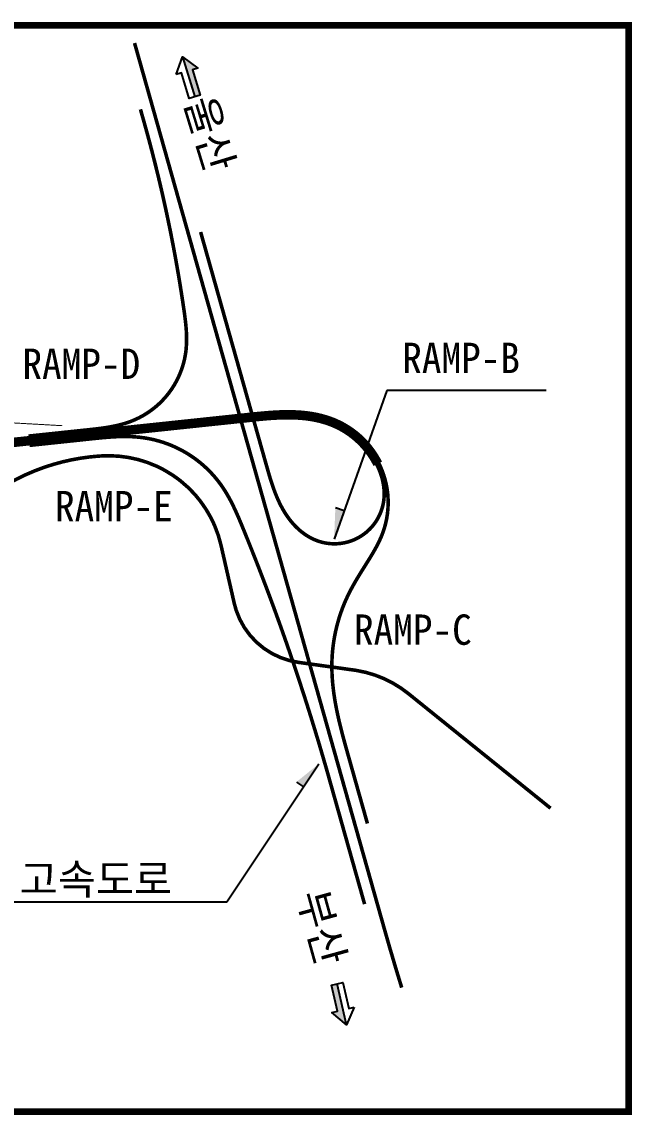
# Model space of a CAD drawing. Header units: metres. Extents: x 219215 to 220758, y 221330 to 222332.
# Drawn here: x 220645.8 to 220757.7, y 222131.5 to 222332.2 of the extents above; entities that cross this region are included whole.
import ezdxf

# ---------------------------------------------------------------- set-up
doc = ezdxf.new("R2010")
doc.units = ezdxf.units.M
doc.linetypes.add('HIDDEN', pattern=[0.375, 0.25, -0.125])
for name, color, linetype in [('CA-ALGN-군도14', 2, 'Continuous'), ('CA-ALGN-두현IC', 2, 'Continuous'), ('CA-ALGN-본선', 2, 'Continuous'), ('CA-ALGN-현IC', 2, 'Continuous'), ('CA-LEAL', 1, 'Continuous'), ('CA-TEXT', 3, 'Continuous'), ('CZ-LIN1', 7, 'Continuous'), ('CZ-SYMB', 2, 'Continuous'), ('CZ-TEXT', 3, 'Continuous')]:
    doc.layers.add(name, color=color, linetype=linetype)
doc.styles.add('돋움체', font='DotumChe.ttf')

# ---------------------------------------------------------------- blocks, each defined once
blk = doc.blocks.new('CZDIRA2')
blk.add_hatch(color=256).paths.add_polyline_path([(0, 0), (0, -1.999999999999991), (9.333333333333256, -1.999999999999992), (9.333333333333256, -3.999999999999991), (14.66666666666663, 0)])
blk.add_line((14.66666666666663, 0), (0, 0))
blk.add_lwpolyline([(9.333333333333256, 4), (14.66666666666663, 0), (9.333333333333256, -3.999999999999991), (9.333333333333256, -1.999999999999992), (0, -1.999999999999992), (0, 2), (9.333333333333256, 2)], close=True)

msp = doc.modelspace()

# ---------------------------------------------------------------- hatches: boundary and pattern name
at = {"layer": 'CA-LEAL'}
for points in [[(220703.2949699589, 222243.0723359458), (220704.9303468167, 222242.4912491688), (220703.0639371961, 222237.2385343919)], [(220696.1557315457, 222192.6631703552), (220697.4568802019, 222191.7961577319), (220700.2416634122, 222195.9753551698)]]:
    msp.add_hatch(color=256, dxfattribs=at).paths.add_polyline_path(points)

# ---------------------------------------------------------------- linework, layer by layer
at = {"layer": 'CA-ALGN-군도14', "linetype": 'HIDDEN', "const_width": 0.6558024146710448, "flags": 128}
msp.add_lwpolyline([(220742.7675133846, 222187.8474169075), (220741.3956484021, 222188.95441277), (220740.0237834196, 222190.0614086326), (220738.6519184371, 222191.1684044952), (220737.2800534547, 222192.2754003578), (220735.9081884723, 222193.3823962201), (220734.5363252525, 222194.4893920826), (220733.1644602701, 222195.5963879453), (220731.7925952876, 222196.7033838078), (220730.4207303053, 222197.8103796703), (220729.0488653229, 222198.9173755329), (220727.6770003404, 222200.0243713954), (220726.3051353579, 222201.131367258), (220725.6192028668, 222201.6848643076), (220725.3448305754, 222201.906264538), (220725.2076444297, 222202.0169646529), (220725.0018643296, 222202.1830130629), (220724.9332703755, 222202.2383631203), (220724.7274902755, 222202.4044115303), (220724.6588980841, 222202.4597615878), (220723.5614053932, 222203.3453589829), (220722.1895404105, 222204.4523548454), (220720.8176771908, 222205.5593507081), (220719.4458122086, 222206.6663465703), (220718.0739472261, 222207.7733424329), (220717.991635186, 222207.8397628547), (220717.7172611319, 222208.0611613221), (220717.7172611319, 222208.0611613221), (220716.7020822435, 222208.8803382955), (220716.6703571871, 222208.9059376311), (220715.2859252283, 222209.9291495199), (220713.7840575061, 222210.8510411283), (220712.2077997591, 222211.639018343), (220710.5690649691, 222212.2871246739), (220708.8802350212, 222212.7904630713), (220707.154072565, 222213.1452311832), (220706.7333775595, 222213.2082670248), (220705.4087379331, 222213.3925585866), (220703.6627581176, 222213.6354684211), (220701.916778302, 222213.8783782555), (220700.1707984867, 222214.1212898527), (220698.4248169082, 222214.3641996873), (220696.678837093, 222214.6071112845), (220696.5563209456, 222214.624155764), (220694.9496214731, 222214.9437543183), (220693.275727702, 222215.492835533), (220691.6833509413, 222216.2463253889), (220690.1973413391, 222217.192464269), (220688.8408832013, 222218.3164905128), (220687.635147718, 222219.6008625288), (220686.5989492217, 222221.0255373173), (220685.7484543232, 222222.5682842471), (220685.0969386464, 222224.205030564), (220684.7493520813, 222225.4603005916), (220684.6472385328, 222225.9086468243), (220684.2557777021, 222227.6274284277), (220683.8643151086, 222229.3462100311), (220683.7664499008, 222229.7759058729), (220683.6490105942, 222230.2915398249), (220683.4728525152, 222231.0649916348), (220683.3945596439, 222231.4087476028), (220683.0813899219, 222232.7837732382), (220682.9248059422, 222233.4712869374), (220682.6899273285, 222234.5025548418), (220682.3241257727, 222236.1086725711), (220682.2981580083, 222236.2212659334), (220681.8262924865, 222237.9192059869), (220681.2147323638, 222239.5719761289), (220680.8950526518, 222240.2979170325), (220680.8203294498, 222240.4575753077), (220680.7824716213, 222240.5371691116), (220680.6669079386, 222240.7749968507), (220680.5882166807, 222240.9327389653), (220680.4677242179, 222241.1681058398), (220680.3857664977, 222241.3241732972), (220679.5904506721, 222242.6965194672), (220678.5890021903, 222244.1466067367), (220677.7605739984, 222245.1766953125), (220677.470325955, 222245.5083056038), (220676.4330627395, 222246.5891750634), (220676.2421906124, 222246.7721621891), (220674.91311576, 222247.929408341), (220674.4960732622, 222248.2545703175), (220673.4923278776, 222248.9720092317), (220671.9896880504, 222249.8927303431), (220671.053131676, 222250.3839671621), (220670.8152475207, 222250.4994109606), (220670.4156249857, 222250.6851815364), (220668.7810627354, 222251.3438628858), (220667.0973466607, 222251.8642016969), (220665.3761605794, 222252.2425877615), (220663.629452729, 222252.4763962754), (220661.8693441012, 222252.5640001778), (220660.5359521944, 222252.5327052053), (220660.5157822723, 222252.5315946426), (220660.1079098544, 222252.5069948), (220659.053566934, 222252.4234628754), (220658.352100695, 222252.3518880126), (220658.2645108432, 222252.3420498408), (220658.1769456711, 222252.3320124725), (220656.6051055226, 222252.1175205888), (220654.8704975264, 222251.8043684841), (220653.1518322673, 222251.4130751192), (220651.4526247629, 222250.9444425669), (220649.7763547738, 222250.399428026), (220648.1264527025, 222249.7791473471), (220646.5062978311, 222249.0848697439), (220644.9192059805, 222248.3180195564), (220643.9841744544, 222247.823720704), (220643.521778735, 222247.5670980075), (220643.4450530017, 222247.5237173363), (220643.3684242222, 222247.4801639114), (220643.062906847, 222247.3042209075), (220642.0063939401, 222246.666800572), (220641.8571308792, 222246.573019773), (220641.4858417909, 222246.3356203791), (220641.2809906938, 222246.2020902714), (220640.9696173083, 222245.9977256931), (220640.8222439654, 222245.9009992606), (220640.5274972798, 222245.7075499211), (220640.3801257, 222245.6108252514), (220638.9063957975, 222244.6435715027), (220637.4326676579, 222243.6763195171), (220635.9589395182, 222242.7090675313), (220635.5598617008, 222242.4471423435), (220634.4712200592, 222241.7637729432), (220632.9351223995, 222240.8994489032), (220631.3534000286, 222240.1217522268), (220629.7309358932, 222239.4330838434), (220628.0727363365, 222238.8355679231), (220626.3839152322, 222238.3310501148), (220624.6696869336, 222237.9210834426), (220622.9353380685, 222237.6069371202), (220621.1862204881, 222237.3895789238), (220620.4836472124, 222237.3298958887), (220619.6038493881, 222237.2772693244), (220619.4277336394, 222237.2696787157), (220617.9297035541, 222237.2446733977), (220617.6653016483, 222237.2476066838), (220616.78430512, 222237.2732888459), (220616.2561711707, 222237.3004411907), (220615.9043627435, 222237.3234298146), (220615.6406871096, 222237.3432365927), (220614.1503516275, 222237.4969171816), (220612.417400643, 222237.7659287502), (220612.4086800867, 222237.7675311322), (220610.6748829583, 222238.0859715253), (220608.9410875929, 222238.4044119185), (220607.2072904645, 222238.7228505488), (220605.4734950988, 222239.0412909421), (220604.606597416, 222239.2005120201), (220603.7397043338, 222239.3597304902), (220601.0834944573, 222239.8475827389), (220600.7365505071, 222239.9102537376), (220600.3892449543, 222239.9708888081), (220600.041589746, 222240.0294858648), (220599.6935968416, 222240.0860428918), (220599.3452782118, 222240.1405579436), (220598.9966458384, 222240.193029145), (220598.6477117141, 222240.243454691), (220598.2984878421, 222240.2918328469), (220597.9489862353, 222240.3381619487), (220597.5992189166, 222240.3824404024), (220597.2491979173, 222240.4246666853), (220596.8989352784, 222240.4648393445), (220596.5484430485, 222240.5029569982), (220596.1977332842, 222240.5390183353), (220595.8468180498, 222240.5730221151), (220595.4957094163, 222240.6049671677), (220595.144419462, 222240.6348523948), (220594.792960271, 222240.6626767681), (220594.4413439328, 222240.6884393302), (220594.0895825433, 222240.7121391954), (220593.7376882026, 222240.7337755478), (220593.3856730156, 222240.7533476438), (220593.0335490915, 222240.7708548095), (220592.681328543, 222240.7862964432), (220592.3290234865, 222240.7996720132), (220591.9766460408, 222240.8109810599), (220591.6242083276, 222240.8202231941), (220591.2717224703, 222240.8273980978), (220590.9192005944, 222240.8325055241), (220590.5666548263, 222240.8355452975), (220590.2140972934, 222240.8365173133), (220589.8615401236, 222240.8354215381), (220589.5089954443, 222240.8322580097), (220589.1564753829, 222240.8270268369), (220588.803992066, 222240.8197281994), (220588.4515576187, 222240.8103623485), (220588.0991841647, 222240.7989296065), (220587.7468838249, 222240.7854303663), (220587.3946687188, 222240.7698650926), (220587.042550962, 222240.7522343209), (220586.6905426672, 222240.7325386571), (220586.3386559432, 222240.7107787792), (220586.2598217535, 222240.7054395392)], dxfattribs=at)
at = {"layer": 'CA-ALGN-두현IC', "linetype": 'HIDDEN', "flags": 128}
for points, const_width in [([(220667.5455288224, 222316.1631807832), (220667.784535901, 222315.3148065817), (220668.0235412168, 222314.4664323804), (220668.1943932722, 222313.859979134), (220668.2624354765, 222313.6180264489), (220668.4992637382, 222312.7690423196), (220668.7333173576, 222311.9192878483), (220668.9645928092, 222311.0687736112), (220669.1930865673, 222310.2175084228), (220669.4187986318, 222309.3655010967), (220669.6417237146, 222308.5127586841), (220669.8618618152, 222307.6592952877), (220670.079207646, 222306.8051144328), (220670.2937629693, 222305.9502302219), (220670.5055224965, 222305.0946479432), (220670.7144862281, 222304.2383781736), (220670.9206488752, 222303.3814314902), (220671.1240104382, 222302.5238149436), (220671.324569154, 222301.6655373482), (220671.5223214976, 222300.8066110435), (220671.7172657055, 222299.947041318), (220671.9094000152, 222299.0868387481), (220672.0987209009, 222298.2260139108), (220672.285228363, 222297.3645756202), (220672.4689206383, 222296.5025309272), (220672.6497942015, 222295.6398904091), (220672.8278472898, 222294.7766646422), (220673.0030799031, 222293.9128624405), (220673.1754867526, 222293.0484908555), (220673.3450696019, 222292.1835604637), (220673.5118231622, 222291.3180800792), (220673.6757491961, 222290.4520602788), (220673.8368424155, 222289.5855081138), (220673.995104583, 222288.7184359234), (220674.1505321734, 222287.8508489963), (220674.3031234235, 222286.982759672), (220674.4528765705, 222286.1141767646), (220674.5997898518, 222285.2451090876), (220674.7438632673, 222284.3755672185), (220674.8850950543, 222283.5055564452), (220675.023481687, 222282.6350908703), (220675.1590231655, 222281.764177545), (220675.2917177273, 222280.8928252831), (220675.3958761279, 222280.1950714953), (220675.3960506448, 222280.1938868958), (220675.4216129675, 222280.0210517125), (220675.549153111, 222279.1489291081), (220675.6706010287, 222278.2759427334), (220675.7808551859, 222277.4014756085), (220675.8747946581, 222276.5251152396), (220675.9472667898, 222275.6467276535), (220675.9931012976, 222274.7665631674), (220676.007124373, 222273.8853321882), (220675.9841815973, 222273.0043056924), (220675.9191943532, 222272.1254016027), (220675.8870867792, 222271.831300094), (220675.8074647865, 222271.2512270956), (220675.6474010915, 222270.3845991209), (220675.4394615955, 222269.5281971292), (220675.1842897192, 222268.6846635537), (220674.8826716702, 222267.8565985193), (220674.5355399674, 222267.0465598448), (220674.1439646291, 222266.2570454129), (220673.7091549336, 222265.4904931722), (220673.232450606, 222264.7492652705), (220672.7153253453, 222264.0356533436), (220672.1593709567, 222263.3518555992), (220671.5663061667, 222262.6999838685), (220670.9379589961, 222262.0820477394), (220670.276270284, 222261.4999563215), (220669.5832813492, 222260.9555041418), (220668.8611287014, 222260.4503711459), (220668.1120405161, 222259.9861174089), (220667.3383313453, 222259.5641725596), (220666.5423862532, 222259.1858428304), (220665.8743214958, 222258.9087769721), (220665.7266625786, 222258.8522881413), (220664.8941182949, 222258.5632193944), (220664.0484729033, 222258.315001702), (220663.19295056, 222258.1032386491), (220662.3301619666, 222257.9232887914), (220661.4621643078, 222257.7703396936), (220660.5905564404, 222257.6394625756), (220659.7165476428, 222257.5256440429), (220658.8410545701, 222257.4238283944), (220657.9647805782, 222257.3289246722), (220657.6540506086, 222257.2959779893), (220657.0882879992, 222257.2360605063), (220656.2117918948, 222257.1432333589), (220655.3352957904, 222257.0504079745), (220654.4587979233, 222256.9575808271), (220653.5823018189, 222256.8647554427), (220652.7058057145, 222256.7719282952), (220651.8293078473, 222256.6791029107), (220650.9528117427, 222256.5862757635), (220650.0763156384, 222256.4934503789), (220649.1998177712, 222256.4006232315), (220648.3233216667, 222256.3077960843), (220647.4468237994, 222256.2149706997), (220647.019717505, 222256.1697373188)], 0.6558024146710448), ([(220710.8647130707, 222250.9962828875), (220710.942896643, 222250.8382904557), (220711.0192645344, 222250.6794130996), (220711.0937709126, 222250.5196543454), (220711.16637347, 222250.3590212436), (220711.2370316627, 222250.1975226085), (220711.3056978947, 222250.035169017), (220711.3723316221, 222249.8719692828), (220711.4368887746, 222249.7079357457), (220711.4993235197, 222249.5430860334), (220711.5595935502, 222249.3774307231), (220711.6176530336, 222249.2109874422), (220711.6734578996, 222249.0437755822), (220711.7269640786, 222248.8758145331), (220711.7781275005, 222248.7071236862), (220711.8269023328, 222248.5377277205), (220711.8732462681, 222248.3676513151), (220711.9171134737, 222248.1969173862), (220711.9584598798, 222248.0255576646), (220711.9972396537, 222247.8535985918), (220712.033412251, 222247.6810718984), (220712.0669336017, 222247.5080093146), (220712.0977578733, 222247.3344478593), (220712.1258427585, 222247.1604210255), (220712.1511477131, 222246.9859693576), (220712.1736286669, 222246.811131637), (220712.1932468387, 222246.6359484081), (220712.2099563954, 222246.4604655038), (220712.2237203188, 222246.284725231), (220712.2344980641, 222246.1087769479), (220712.2422508501, 222245.9326700134), (220712.246939895, 222245.7564555478), (220712.2485281803, 222245.5801846728), (220712.2469786871, 222245.4039155607), (220712.2422561593, 222245.227701095), (220712.2343271041, 222245.0516012108), (220712.2231580281, 222244.8756793691), (220712.2087154383, 222244.6999937424), (220712.1909693672, 222244.524613079), (220712.1698898473, 222244.3496008402), (220712.1609207387, 222244.2826268977), (220712.1609207387, 222244.2826268977), (220712.1454521992, 222244.1750257751), (220712.1176493716, 222244.0009548699), (220712.0864901792, 222243.8274533476), (220712.0519887234, 222243.6545864323), (220712.0141573443, 222243.4824175846), (220711.9730083815, 222243.3110102648), (220711.9285577001, 222243.1404296969), (220711.8808229281, 222242.9707393413), (220711.8298216936, 222242.8020008956), (220711.7755733869, 222242.6342795841), (220711.7180956365, 222242.467635341), (220711.6574131212, 222242.3021333904), (220711.5935469948, 222242.1378319043), (220711.5265219361, 222241.9747961063), (220711.4563608618, 222241.8130824056), (220711.3830919767, 222241.6527542637), (220711.3067399597, 222241.493869852), (220711.2273365411, 222241.3364891063), (220711.1449099258, 222241.1806719609), (220711.0594918445, 222241.0264730631), (220710.9711105011, 222240.873952348), (220710.8798029151, 222240.7231662249), (220710.7856025792, 222240.5741711034), (220710.6885412239, 222240.42702163), (220710.5886593936, 222240.2817724516), (220710.485992344, 222240.1384799776), (220710.3805770941, 222239.9971953294), (220710.2724541882, 222239.8579731534), (220710.1616641705, 222239.7208628081), (220710.0482493481, 222239.5859171772), (220709.9322485026, 222239.4531856191), (220709.8137092295, 222239.3227174921), (220709.6926720733, 222239.1945639173), (220709.5691828662, 222239.0687689648), (220709.4432909673, 222238.9453819928), (220709.315038683, 222238.824447071), (220709.184475372, 222238.7060117953), (220709.0516521553, 222238.5901184724), (220708.9166148656, 222238.4768111728), (220708.7794163868, 222238.3661304403), (220708.6401060775, 222238.2581203453), (220708.4987368213, 222238.1528179061), (220708.3553615017, 222238.0502654298), (220708.2100330036, 222237.9504999356), (220708.0628059729, 222237.8535584419), (220707.9137350566, 222237.7594762045), (220707.7628766641, 222237.6682884798), (220707.6102854424, 222237.580032286), (220707.4560178005, 222237.4947358285), (220707.300133674, 222237.4124343626), (220707.142689472, 222237.3331560933), (220706.9837433671, 222237.256934514), (220706.8233570569, 222237.1837925408), (220706.661588714, 222237.1137619038), (220706.4984965104, 222237.0468672826), (220706.3341456697, 222236.9831315934), (220706.1685943643, 222236.9225830409), (220706.001904292, 222236.8652392532), (220705.8341389135, 222236.8111249091), (220705.6653616895, 222236.7602593999), (220705.4956325551, 222236.7126603533), (220705.3250149709, 222236.66834716), (220705.1535759232, 222236.6273356853), (220704.9813753474, 222236.5896417943), (220704.8084802294, 222236.5552795895), (220704.63495403, 222236.5242596475), (220704.4608619727, 222236.4965960708), (220704.2862675183, 222236.4722976732), (220704.1112358899, 222236.4513750318), (220703.9358340742, 222236.4338351975), (220703.7601255318, 222236.419683459), (220703.5841772489, 222236.4089268672), (220703.4080544489, 222236.4015689476), (220703.2318223555, 222236.3976132264), (220703.055546192, 222236.39705794), (220702.8792929448, 222236.3999066145), (220702.7031260747, 222236.4061574872), (220702.5271125675, 222236.4158070323), (220702.3513194102, 222236.4288534867), (220702.1758100628, 222236.4452897999), (220702.0006515119, 222236.4651124457), (220701.8259089811, 222236.4883126104), (220701.6516441682, 222236.5148797172), (220701.4779275849, 222236.5448084777), (220701.3048191664, 222236.5780830266), (220701.1323858991, 222236.6146945503), (220700.9606912436, 222236.6546271832), (220700.7898004233, 222236.6978650603), (220700.6197751362, 222236.7443958419), (220700.4506806057, 222236.7942001374), (220700.3572224021, 222236.8232580786), (220700.3572224021, 222236.8232580786), (220700.2825785301, 222236.8472585563), (220700.1155253181, 222236.9035358419), (220699.9495756171, 222236.9629843994), (220699.7847734967, 222237.025547819), (220699.6211683154, 222237.0911749795), (220699.4588041429, 222237.1598129973), (220699.297719761, 222237.2314072255), (220699.1379574766, 222237.3059030175), (220698.9795543086, 222237.3832474891), (220698.8225455126, 222237.463385994), (220698.666966345, 222237.5462638851), (220698.5128467732, 222237.6318265162), (220698.3602167645, 222237.7200192401), (220698.2091062868, 222237.8107874102), (220698.0595364936, 222237.9040781429), (220697.9115355893, 222237.9998367911), (220697.7651247279, 222238.0980087085), (220697.6203250627, 222238.1985392481), (220697.4771524592, 222238.3013772888), (220697.3356280703, 222238.406469947), (220697.1957624735, 222238.5137625755), (220697.0575732964, 222238.6232040535), (220696.9210693531, 222238.7347432602), (220696.786264746, 222238.848327311), (220696.6531647634, 222238.9639050852), (220696.5217782192, 222239.0814289872), (220696.3921104021, 222239.2008461331), (220696.2641666001, 222239.3221071647), (220696.1379503392, 222239.445166249), (220696.0134633817, 222239.5699722652), (220695.8907039655, 222239.6964811433), (220695.7696720899, 222239.8246435248), (220695.6503677555, 222239.9544135774), (220695.5327856732, 222240.0857472304), (220695.4169205554, 222240.2185986521), (220695.3027688759, 222240.3529237717), (220695.1903218211, 222240.4886820453), (220695.0795723394, 222240.6258258774), (220694.9705133803, 222240.764318249), (220694.8631308407, 222240.9041150904), (220694.7574176697, 222241.0451776201), (220694.6533580024, 222241.1874670565), (220694.5509430244, 222241.3309428552), (220694.4501586334, 222241.4755679974), (220694.3509872017, 222241.6213054647), (220694.2534146268, 222241.7681182382), (220694.1574268061, 222241.9159710618), (220694.063004349, 222242.0648286795), (220693.9701313904, 222242.2146575985), (220693.8787885395, 222242.3654243254), (220693.7889564054, 222242.5170971301), (220693.7006155976, 222242.6696425192), (220693.6137449623, 222242.8230305253), (220693.5283251088, 222242.9772311808), (220693.4443331207, 222243.1322145182), (220693.3617478446, 222243.2879505698), (220693.2805446012, 222243.4444128937), (220693.2007022371, 222243.6015732854), (220693.1221978357, 222243.7594070655), (220693.0450031924, 222243.9178860294), (220692.9690989165, 222244.0769854976), (220692.8944550401, 222244.2366807914), (220692.8210486474, 222244.396948994), (220692.7488532961, 222244.5577671897), (220692.6778443068, 222244.7191106984), (220692.6079917125, 222244.8809601302), (220692.5392708337, 222245.043292568), (220692.4716552286, 222245.2060886217), (220692.4051149294, 222245.3693271375), (220692.3396234946, 222245.5329887245), (220692.2751509563, 222245.6970557547), (220692.2116708726, 222245.8615088376), (220692.1491532759, 222246.0263303451), (220692.0875699617, 222246.1915026491), (220692.0268927251, 222246.3570098846), (220691.9670898356, 222246.5228344234), (220691.9081330888, 222246.6889621637), (220691.8499907542, 222246.8553790023), (220691.7926363896, 222247.0220655489), (220691.7360365021, 222247.1890129894), (220691.6801628868, 222247.3562019334), (220691.6249838136, 222247.5236235665), (220691.5704693148, 222247.6912620237), (220691.5165876602, 222247.8591049651), (220691.4633088819, 222248.0271400517), (220691.4106030127, 222248.1953567062), (220691.3584365595, 222248.3637408265), (220691.3067795544, 222248.5322818355), (220691.2556020301, 222248.7009673942), (220691.2048704933, 222248.8697904508), (220691.1545532138, 222249.0387369034), (220691.1046202242, 222249.2077961749), (220691.0550397939, 222249.3769594513), (220691.0057801925, 222249.5462161561), (220690.9568096899, 222249.7155574754), (220690.908094793, 222249.8849728318), (220690.8596055339, 222250.054451649), (220690.8113101824, 222250.2239868758), (220690.7631752456, 222250.3935679353), (220690.7151707555, 222250.5631842506), (220690.6672632194, 222250.7328305336), (220690.619420907, 222250.9024926817), (220690.5716138501, 222251.0721671695), (220690.5689520265, 222251.0816175236), (220690.5689520265, 222251.0816175236), (220690.5238120819, 222251.2418416572), (220690.4760103137, 222251.411516145), (220690.4282085452, 222251.5811906325), (220690.3804067771, 222251.7508651203), (220690.3326050088, 222251.9205396078), (220690.2848050033, 222252.0902158585), (220690.2370032349, 222252.2598903461), (220690.1892014667, 222252.4295648339), (220690.1413996982, 222252.5992393215), (220690.0935979301, 222252.7689138093), (220690.0457961615, 222252.9385900598), (220689.9979943935, 222253.1082645475), (220689.9501926253, 222253.2779390351), (220689.9023926197, 222253.4476135228), (220689.8545908515, 222253.6172880105), (220689.806789083, 222253.7869624983), (220689.7589873149, 222253.9566387488), (220689.7111855467, 222254.1263132365), (220689.6633837782, 222254.2959877243), (220689.61558201, 222254.465662212), (220689.5677802416, 222254.6353366996), (220689.5199784735, 222254.8050129502), (220689.4721784679, 222254.9746874378), (220689.4243766997, 222255.1443619255), (220689.3765749312, 222255.3140364131), (220689.3287731631, 222255.483710901), (220689.2809713949, 222255.6533853888), (220689.2331696265, 222255.8230616393), (220689.1853678584, 222255.9927361269), (220689.1375660897, 222256.1624106145), (220689.0897643216, 222256.3320851023), (220689.0419643162, 222256.50175959), (220688.9941625478, 222256.6714340776), (220688.9463607795, 222256.8411103283), (220688.8985590113, 222257.0107848159), (220688.8507572429, 222257.1804593036), (220688.8029554746, 222257.3501337914), (220688.7551537064, 222257.519808279), (220688.7073519382, 222257.6894845295), (220688.6595519327, 222257.8591590173), (220688.6117501643, 222258.028833505), (220688.563948396, 222258.1985079926), (220688.5161466277, 222258.3681824803), (220688.4683448593, 222258.5378569681), (220688.4205430912, 222258.7075332185), (220688.372741323, 222258.8772077062), (220688.3249395546, 222259.046882194), (220688.2771377862, 222259.2165566816), (220688.2293377807, 222259.3862311695), (220688.1815360125, 222259.5559074198), (220688.1337342442, 222259.7255819078), (220688.0859324758, 222259.8952563953), (220688.0381307077, 222260.0649308829), (220687.9903289395, 222260.2346053706), (220687.942527171, 222260.4042798583), (220687.8947254028, 222260.5739561088), (220687.8469253973, 222260.7436305968), (220687.799123629, 222260.9133050843), (220687.7513218608, 222261.082979572), (220687.7035200924, 222261.2526540598), (220687.6557183242, 222261.4223303102), (220687.6079165559, 222261.5920047978), (220687.5601147875, 222261.7616792856), (220687.5123130194, 222261.9313537733), (220687.464511251, 222262.101028261), (220687.4167112455, 222262.2707027486), (220687.3689094772, 222262.4403789993), (220687.321107709, 222262.6100534867), (220687.2733059406, 222262.7797279747), (220687.2255041724, 222262.9494024623), (220687.1777024039, 222263.11907695), (220687.1299006358, 222263.2887532005), (220687.0820988675, 222263.4584276883), (220687.0342988621, 222263.628102176), (220686.9864970937, 222263.7977766635), (220686.9386953255, 222263.9674511514), (220686.8908935571, 222264.137125639), (220686.8430917889, 222264.3068018895), (220686.7952900206, 222264.4764763773), (220686.7474882522, 222264.6461508649), (220686.6996864839, 222264.8158253528), (220686.6518847156, 222264.9854998403), (220686.6040847102, 222265.155174328), (220686.556282942, 222265.3248505786), (220686.5084811736, 222265.4945250663), (220686.4606794054, 222265.664199554), (220686.412877637, 222265.8338740417), (220686.3650758687, 222266.0035485294), (220686.3172741005, 222266.17322478), (220686.2694723322, 222266.3428992675), (220686.2216723267, 222266.5125737554), (220686.1738705585, 222266.682248243), (220686.1260687901, 222266.8519227308), (220686.0782670218, 222267.0215972184), (220686.0304652535, 222267.1912734689), (220685.9826634853, 222267.3609479565), (220685.934861717, 222267.5306224443), (220685.8870599487, 222267.700296932), (220685.8392581804, 222267.8699714198), (220685.7914581749, 222268.0396476703), (220685.7436564067, 222268.2093221579), (220685.6958546383, 222268.3789966456), (220685.6480528701, 222268.5486711333), (220685.6002511019, 222268.718345621), (220685.5524493335, 222268.8880201088), (220685.5046475652, 222269.0576963592), (220685.4568457968, 222269.227370847), (220685.4090457915, 222269.3970453347), (220685.361244023, 222269.5667198223), (220685.3134422548, 222269.73639431), (220685.2656404866, 222269.9060705605), (220685.2178387183, 222270.0757450484), (220685.1700369499, 222270.245419536), (220685.1222351817, 222270.4150940238), (220685.0744334135, 222270.5847685113), (220685.0266316451, 222270.7544429991), (220684.9788316397, 222270.9241192498), (220684.9310298714, 222271.0937937374), (220684.8832281031, 222271.2634682251), (220684.8354263349, 222271.4331427127), (220684.7876245664, 222271.6028172004), (220684.7398227982, 222271.772493451), (220684.6920210299, 222271.9421679385), (220684.6442192615, 222272.1118424265), (220684.5964192562, 222272.2815169141), (220684.5486174878, 222272.4511914018), (220684.5008157196, 222272.6208658895), (220684.4530139512, 222272.79054214), (220684.4052121829, 222272.9602166275), (220684.3574104147, 222273.1298911152), (220684.3096086465, 222273.299565603), (220684.261806878, 222273.4692400907), (220684.2140051098, 222273.6389145785), (220684.1662051045, 222273.808590829), (220684.118403336, 222273.9782653168), (220684.0706015678, 222274.1479398044), (220684.0227997994, 222274.3176142922), (220683.9749980312, 222274.4872887798), (220683.927196263, 222274.6569650302), (220683.8793944946, 222274.826639518), (220683.8315927263, 222274.9963140055), (220683.7837927207, 222275.1659884935), (220683.7359909526, 222275.335662981), (220683.6881891842, 222275.5053374688), (220683.640387416, 222275.6750137193), (220683.5925856477, 222275.844688207), (220683.5447838794, 222276.0143626948), (220683.4969821112, 222276.1840371825), (220683.4491803428, 222276.3537116701), (220683.4013785746, 222276.5233879207), (220683.3535785689, 222276.6930624083), (220683.3057768008, 222276.862736896), (220683.2579750326, 222277.0324113837), (220683.2101732642, 222277.2020858715), (220683.1623714959, 222277.3717603591), (220683.1145697276, 222277.5414366098), (220683.0667679594, 222277.7111110973), (220683.018966191, 222277.880785585), (220682.9711661854, 222278.0504600728), (220682.9233644173, 222278.2201345605), (220682.8755626491, 222278.389810811), (220682.8277608807, 222278.5594852987), (220682.7799591124, 222278.7291597865), (220682.7321573442, 222278.8988342742), (220682.6843555757, 222279.0685087618), (220682.6365538075, 222279.2381832495), (220682.5887520392, 222279.4078595), (220682.5409520336, 222279.5775339878), (220682.4931502655, 222279.7472084755), (220682.4453484973, 222279.9168829631), (220682.3975467289, 222280.086557451), (220682.3497449605, 222280.2562337012), (220682.3019431922, 222280.425908189), (220682.254141424, 222280.5955826767), (220682.2063396558, 222280.7652571645), (220682.1585396503, 222280.9349316521), (220682.1107378819, 222281.1046061399), (220682.0629361138, 222281.2742823902), (220682.0151343453, 222281.443956878), (220681.9673325771, 222281.6136313657), (220681.9195308089, 222281.7833058535), (220681.8717290405, 222281.9529803411), (220681.8239272723, 222282.1226565917), (220681.776125504, 222282.2923310795), (220681.7283254985, 222282.4620055671), (220681.68052373, 222282.6316800548), (220681.6327219619, 222282.8013545425), (220681.5849201935, 222282.9710290301), (220681.5371184254, 222283.1407052807), (220681.489316657, 222283.3103797683), (220681.4415148887, 222283.4800542562), (220681.3937131205, 222283.6497287437), (220681.3459131149, 222283.8194032316), (220681.2981113467, 222283.9890777191), (220681.2503095783, 222284.1587539697), (220681.2025078102, 222284.3284284575), (220681.1547060419, 222284.4981029451), (220681.1069042734, 222284.6677774328), (220681.0591025052, 222284.8374519205), (220681.0113007367, 222285.0071281711), (220680.9634989687, 222285.1768026587), (220680.915698963, 222285.3464771463), (220680.867897195, 222285.5161516342), (220680.8200954264, 222285.6858261219), (220680.7722936583, 222285.8555006095), (220680.72449189, 222286.02517686), (220680.6766901217, 222286.1948513477), (220680.6288883536, 222286.3645258355), (220680.5810865851, 222286.5342003233), (220680.5332848169, 222286.7038748107), (220680.4854848112, 222286.8735510615), (220680.437683043, 222287.0432255491), (220680.3898812748, 222287.2129000367), (220680.3420795064, 222287.3825745246), (220680.2942777381, 222287.5522490122), (220680.2464759699, 222287.7219234997), (220680.1986742018, 222287.8915997505), (220680.1508724332, 222288.0612742381), (220680.1030724279, 222288.2309487258), (220680.0552706594, 222288.4006232135), (220680.0074688912, 222288.5702977013), (220679.9596671228, 222288.7399739517), (220679.9118653547, 222288.9096484395), (220679.8640635863, 222289.0793229273), (220679.816261818, 222289.2489974147), (220679.7684600498, 222289.4186719025), (220679.7206582814, 222289.5883463903), (220679.6728582759, 222289.7580226407), (220679.6250565077, 222289.9276971284), (220679.5772547395, 222290.0973716162), (220679.529452971, 222290.2670461037), (220679.4816512028, 222290.4367205915), (220679.4338494346, 222290.6063968421), (220679.3860476662, 222290.7760713297), (220679.338245898, 222290.9457458175), (220679.2904458925, 222291.1154203052), (220679.2426441242, 222291.2850947928), (220679.1948423559, 222291.4547692805), (220679.1470405876, 222291.624445531), (220679.0992388194, 222291.7941200189), (220679.0514370511, 222291.9637945065), (220679.0036352826, 222292.1334689943), (220678.9558335146, 222292.3031434818), (220678.9080317463, 222292.4728179697), (220678.8602317407, 222292.6424942199), (220678.8124299724, 222292.8121687079), (220678.7646282041, 222292.9818431955), (220678.7168264357, 222293.1515176832), (220678.6690246676, 222293.3211921708), (220678.6212228992, 222293.4908684213), (220678.5786901313, 222293.6418431599), (220678.5786901313, 222293.6418431599)], 0.6558024146710448), ([(220587.5955308707, 222248.5951401308), (220587.7357817362, 222248.6188248181), (220588.0835122204, 222248.6769763355), (220588.4313351321, 222248.7345724354), (220588.7792495842, 222248.7916129711), (220589.1272546894, 222248.8480977968), (220589.4753495598, 222248.9040267688), (220589.8235333077, 222248.959399744), (220590.171805045, 222249.0142165816), (220590.5201638833, 222249.0684771417), (220590.8686089344, 222249.1221812856), (220591.2171393094, 222249.1753288764), (220591.5657541193, 222249.227919779), (220591.9144524748, 222249.2799538588), (220592.2632334869, 222249.3314309833), (220592.6120962657, 222249.3823510209), (220592.9610399214, 222249.4327138421), (220593.3100635643, 222249.4825193183), (220593.6591663038, 222249.5317673225), (220594.0083472497, 222249.5804577288), (220594.3576055115, 222249.6285904135), (220594.7069401981, 222249.6761652536), (220595.0563504188, 222249.7231821274), (220595.405835282, 222249.7696409158), (220595.7553938965, 222249.8155414996), (220596.105025371, 222249.860883762), (220596.4547288138, 222249.9056675873), (220596.8045033321, 222249.9498928612), (220597.1543480346, 222249.9935594713), (220597.5042620288, 222250.0366673056), (220597.8542444221, 222250.0792162544), (220598.2042943219, 222250.1212062094), (220598.5544108354, 222250.1626370634), (220598.9045930697, 222250.2035087108), (220599.2548401314, 222250.2438210469), (220599.6051511272, 222250.2835739692), (220599.9555251636, 222250.3227673765), (220600.3059613473, 222250.3614011688), (220600.6564587843, 222250.399475247), (220601.0070165803, 222250.4369895145), (220601.0720879993, 222250.4438907026), (220608.5438909822, 222251.2351969068), (220608.5438920561, 222251.2351970205), (220609.4203881605, 222251.3280241678), (220610.296884265, 222251.4208495523), (220611.1733821322, 222251.5136749369), (220612.0498782366, 222251.6065020841), (220612.9263761038, 222251.6993274686), (220613.8028722083, 222251.7921528532), (220614.6793683127, 222251.8849800005), (220615.55586618, 222251.977805385), (220616.4323622843, 222252.0706325323), (220617.3088583888, 222252.1634579168), (220618.185356256, 222252.2562833013), (220619.0618523603, 222252.3491104488), (220619.9383502277, 222252.4419358331), (220620.8148463322, 222252.5347612176), (220621.6913424365, 222252.627588365), (220622.5678403037, 222252.7204137497), (220623.4443364083, 222252.8132391341), (220624.3208325127, 222252.9060662814), (220625.1973303798, 222252.9988916659), (220626.0738264844, 222253.0917170504), (220626.9503225886, 222253.1845441975), (220627.8268204558, 222253.2773695822), (220628.7033165604, 222253.3701967295), (220629.5798144276, 222253.4630221141), (220630.456310532, 222253.5558474986), (220631.3328066364, 222253.6486746459), (220632.2093045037, 222253.7415000303), (220633.085800608, 222253.8343254149), (220633.9622967124, 222253.9271525623), (220634.8387945798, 222254.0199779469), (220635.7152906841, 222254.1128033314), (220636.5917867885, 222254.2056304786), (220637.4682846556, 222254.298455863), (220638.3447807601, 222254.3912830106), (220639.2212786274, 222254.484108395), (220640.097774732, 222254.5769337794), (220640.9742708363, 222254.6697609268), (220641.8507687034, 222254.7625863113), (220642.7272648078, 222254.8554116958), (220643.6037609123, 222254.9482388431), (220644.4802587796, 222255.0410642277), (220645.356754884, 222255.1338896122), (220646.2332509884, 222255.2267167596), (220647.1097488556, 222255.3195421442), (220647.9862449601, 222255.4123675286), (220648.8627428272, 222255.5051946758), (220649.7392389318, 222255.5980200605), (220650.6157350361, 222255.6908472078), (220651.4922329035, 222255.7836725922), (220652.3687290078, 222255.8764979767), (220653.2452251123, 222255.969325124), (220654.1217229795, 222256.0621505087), (220654.9982190839, 222256.1549758931), (220655.8747151884, 222256.2478030405), (220656.7512130557, 222256.3406284249), (220657.6277091602, 222256.4334538095), (220658.5042070271, 222256.5262809569), (220659.3807031315, 222256.6191063414), (220660.2571992361, 222256.7119317259), (220661.1336971033, 222256.8047588732), (220662.0101932077, 222256.8975842577), (220662.8866893123, 222256.990411405), (220663.7631871793, 222257.0832367897), (220664.6396832837, 222257.1760621741), (220665.5161811511, 222257.2688893213), (220666.3926772555, 222257.3617147057), (220667.26917336, 222257.4545400904), (220668.1456712272, 222257.5473672377), (220669.0221673315, 222257.6401926223), (220669.898663436, 222257.7330180068), (220670.7751613032, 222257.8258451541), (220671.6516574077, 222257.9186705385), (220672.528153512, 222258.0114959231), (220673.4046513792, 222258.1043230705), (220674.2811474836, 222258.197148455), (220675.1576453508, 222258.2899756022), (220676.0341414553, 222258.3828009868), (220676.9106375596, 222258.4756263712), (220677.7871354269, 222258.5684535185), (220678.6636315313, 222258.661278903), (220679.5401276359, 222258.7541042877), (220680.416625503, 222258.8469314348), (220681.2931216075, 222258.9397568196), (220682.1696177119, 222259.0325822039), (220683.0461155792, 222259.1254093513), (220683.9226116835, 222259.2182347357), (220684.7991095508, 222259.3110601204), (220685.6756056552, 222259.4038872677), (220686.5521017596, 222259.4967126521), (220687.3193643922, 222259.5779705604), (220687.4285996268, 222259.5895380369), (220688.3051627174, 222259.681723526), (220689.182041349, 222259.7708664279), (220690.0594840754, 222259.8542555606), (220690.9376865679, 222259.9291797428), (220691.8167704591, 222259.9929189787), (220692.6967480886, 222260.0427462213), (220693.5775066378, 222260.0759291362), (220694.4587763985, 222260.0897389131), (220695.3401096206, 222260.0814485051), (220696.2208540693, 222260.0483449683), (220697.1001265832, 222259.9877400371), (220697.9767936843, 222259.8969859907), (220698.8494416097, 222259.7735003316), (220699.7163657343, 222259.6147763622), (220700.5755370794, 222259.4184237303), (220701.4246005483, 222259.1821966324), (220702.2608520109, 222258.9040273078), (220702.9799673826, 222258.6246416498), (220703.0812277256, 222258.5820736336), (220703.8825828634, 222258.2153413919), (220704.6623384521, 222257.8046767258), (220705.4180882738, 222257.3513506113), (220706.1475001488, 222256.8567574207), (220706.8483247476, 222256.3224272619), (220707.5183973557, 222255.7500048242), (220708.1556502123, 222255.1412599555), (220708.7581195619, 222254.4980682719), (220709.3239438905, 222253.8224164451), (220709.8513780296, 222253.1163881012), (220710.3387966799, 222252.3821620571), (220710.7846926499, 222251.6220052694), (220711.0616492108, 222251.0951246777), (220711.0616492108, 222251.0951246777), (220711.0618977651, 222251.0946275691)], 1.748806439122786), ([(220647.1997872577, 222254.4693434435), (220648.0762833619, 222254.5621705909), (220648.9527812291, 222254.6549977382), (220649.8292773336, 222254.7478248855), (220650.7057734379, 222254.8406520328), (220651.5822713052, 222254.9334774174), (220652.4587674096, 222255.0263045646), (220653.3352635142, 222255.119131712), (220654.2117596186, 222255.2119588593), (220655.0882574857, 222255.3047860066), (220655.9647535902, 222255.3976131539), (220656.8412496946, 222255.4904403013), (220657.7177475618, 222255.5832674486), (220658.2971172, 222255.644625137), (220658.5942454289, 222255.6760699167), (220659.4708878458, 222255.7675150311), (220660.3480062175, 222255.8542570038), (220661.2258949319, 222255.9327755287), (220662.1047514223, 222255.9995467753), (220662.9846320977, 222256.0510310473), (220663.8654047494, 222256.0836886484), (220664.7467150545, 222256.0939728315), (220665.6279389833, 222256.0783456631), (220666.5081387281, 222256.0332974145), (220667.3860274471, 222255.955362427), (220667.4409350448, 222255.9493054585), (220668.2599939442, 222255.8416267974), (220669.1284622787, 222255.6915863658), (220669.9899270222, 222255.5054985002), (220670.8428933231, 222255.2836893181), (220671.6858804317, 222255.0265431094), (220672.517423464, 222254.7345058614), (220673.3360804519, 222254.408083497), (220674.1404305814, 222254.0478436365), (220674.9290759544, 222253.6544120728), (220675.7006504032, 222253.2284710084), (220676.4538106765, 222252.7707590553), (220677.1872523047, 222252.2820729974), (220677.8997007859, 222251.7632607399), (220678.589920399, 222251.2152195464), (220679.2567142049, 222250.6389048531), (220679.8989205209, 222250.0353161655), (220680.5154287844, 222249.4054988222), (220681.1051654524, 222248.75054752), (220681.6671098651, 222248.0716010258), (220682.2002854334, 222247.369835125), (220682.5100194367, 222246.932490514), (220682.7037948935, 222246.6464890638), (220683.1780207721, 222245.9036041608), (220683.6251383606, 222245.1440819802), (220684.0476649329, 222244.3705984474), (220684.4483134335, 222243.5855509663), (220684.8299501695, 222242.7910795725), (220685.1955718963, 222241.9891039519), (220685.5482670337, 222241.181356934), (220685.8911998018, 222240.3694126963), (220686.2275855426, 222239.5547308346), (220686.5606748532, 222238.7386951451), (220686.5639042974, 222238.7307678475), (220686.5647680679, 222238.728647203), (220686.8923821309, 222237.9220971232), (220687.222404175, 222237.1048151361), (220687.5507427482, 222236.2868562351), (220687.8773943243, 222235.4682221829), (220688.2023589041, 222234.6489182674), (220688.5256329617, 222233.8289444892), (220688.8472182597, 222233.0083061367), (220689.16710951, 222232.1870067352), (220689.4853084754, 222231.3650498104), (220689.8018116305, 222230.542438888), (220690.1166189744, 222229.7191792562), (220690.429730508, 222228.895270915), (220690.7411409428, 222228.0707191531), (220691.0508520414, 222227.2455257328), (220691.3588638034, 222226.4196977059), (220691.6651709411, 222225.5932368348), (220691.9697734543, 222224.7661448822), (220692.2726713429, 222223.9384288994), (220692.5738628439, 222223.1100888867), (220692.8733479577, 222222.281130132), (220693.1711213958, 222221.4515561613), (220693.4671866836, 222220.6213705001), (220693.7615385331, 222219.7905749111), (220694.0541787065, 222218.9591764454), (220694.3451036786, 222218.127175103), (220694.6343134494, 222217.2945761724), (220694.921808019, 222216.4613831795), (220695.2075838615, 222215.6275996493), (220695.491640977, 222214.7932291078), (220695.7739758401, 222213.9582750806), (220696.0545919763, 222213.1227393301), (220696.3334840971, 222212.286628908), (220696.6106522023, 222211.449943814), (220696.8860962923, 222210.6126910993), (220697.1598128416, 222209.7748707641), (220697.4318036125, 222208.9364880966), (220697.7020650796, 222208.0975483852), (220697.9705972433, 222207.2580516298), (220698.23739834, 222206.4180048819), (220698.5024683705, 222205.5774081411), (220698.7658038088, 222204.7362684589), (220699.0274064178, 222203.8945875982), (220699.287272672, 222203.0523690842), (220699.5454025711, 222202.2096164426), (220699.8017961153, 222201.3663331991), (220700.056449779, 222200.5225246424), (220700.309365325, 222199.6781925347), (220700.5605392275, 222198.833340402), (220700.8099714871, 222197.9879717697), (220701.0576603404, 222197.1420919261), (220701.3036057874, 222196.2957043971), (220701.5478078284, 222195.4488109455), (220701.7902611751, 222194.6014150964), (220702.0309693527, 222193.7535221386), (220702.1442537439, 222193.3521597321), (220702.2701721018, 222192.9052025841), (220702.5091791804, 222192.0568283827), (220702.7481844963, 222191.2084541814), (220702.9871915749, 222190.3600799801), (220703.2261986535, 222189.5117057789), (220703.4652057322, 222188.6633315775), (220703.704211048, 222187.8149573762), (220703.9432181267, 222186.966581412), (220704.1822252053, 222186.1182072108), (220704.421232284, 222185.2698330094), (220704.6602375998, 222184.4214588082), (220704.8992446785, 222183.5730846068), (220705.1382517571, 222182.7247104056), (220705.3772570731, 222181.8763362043), (220705.6162641517, 222181.0279620028), (220705.8552712304, 222180.1795878016), (220706.0942783088, 222179.3312136001), (220706.3332836248, 222178.4828393988), (220706.5722907032, 222177.6344634349), (220706.811297782, 222176.7860892336), (220707.0503048607, 222175.9377150321), (220707.2893101765, 222175.0893408309), (220707.5283172551, 222174.2409666294), (220707.7673243338, 222173.3925924283), (220708.0063314124, 222172.5442182269), (220708.2453367283, 222171.6958440256), (220708.484343807, 222170.8474698241), (220708.6546969907, 222170.242786426)], 0.6558024146710448), ([(220709.1742809377, 222185.0404967996), (220708.9352738592, 222185.8888710011), (220708.6962667805, 222186.7372452024), (220708.4572597018, 222187.5856194038), (220708.2182526231, 222188.4339936051), (220707.9792455445, 222189.2823678064), (220707.7402384659, 222190.1307420078), (220707.5012313872, 222190.9791162091), (220707.2622243087, 222191.8274904103), (220707.0232172299, 222192.6758646115), (220706.7842101512, 222193.524238813), (220706.5452030726, 222194.3726130142), (220706.3061959941, 222195.2209872157), (220706.0671889153, 222196.0693614168), (220705.8281818367, 222196.9177356182), (220705.7582287604, 222197.1660449491), (220705.5892487956, 222197.7661309732), (220705.3511936273, 222198.6147731194), (220705.1152502895, 222199.4640040404), (220704.8826597915, 222200.3141586667), (220704.6546613793, 222201.165556065), (220704.4325101643, 222202.0184976736), (220704.2174559697, 222202.8732549632), (220704.0107644836, 222203.7300711997), (220703.8137084449, 222204.5891526305), (220703.6275641192, 222205.4506649588), (220703.4536201104, 222206.314721003), (220703.2931756003, 222207.1813824615), (220703.1475368211, 222208.0506546229), (220703.0180117683, 222208.9224687376), (220702.9059225394, 222209.7966961219), (220702.8125877065, 222210.6731199516), (220702.7393293676, 222211.5514493654), (220702.6874696199, 222212.4312965479), (220702.6583217472, 222213.3121873068), (220702.6531884566, 222214.1935416821), (220702.6596737739, 222214.6184109889), (220702.6733248595, 222215.0746792342), (220702.7193426464, 222215.9548437228), (220702.7912241892, 222216.8332736204), (220702.8889060277, 222217.7092109238), (220703.0123053099, 222218.5818958677), (220703.1613145054, 222219.4505757378), (220703.33580493, 222220.31449782), (220703.5356267462, 222221.1729129253), (220703.7606054371, 222222.0250824421), (220704.010545332, 222222.8702659956), (220704.2852348957, 222223.7077355503), (220704.584430862, 222224.5367630718), (220704.9078776252, 222225.3566346267), (220705.2552966636, 222226.1666398081), (220705.6263847765, 222226.9660787856), (220705.7842837727, 222227.2885912955), (220706.0207030268, 222227.7543187155), (220706.4360056116, 222228.531715682), (220706.8687105279, 222229.2995723924), (220707.3153133349, 222230.0594348192), (220707.7724083091, 222230.8130393173), (220708.2366690531, 222231.5622526889), (220708.7048255778, 222232.3090422147), (220708.7999073121, 222232.4603060558), (220708.8220603798, 222232.4955443663), (220709.1735303329, 222233.0554844695), (220709.6381982828, 222233.8044457609), (220710.093408827, 222234.5591837375), (220710.5336162068, 222235.3227586145), (220710.9530878066, 222236.0979009638), (220711.3458636096, 222236.8868865566), (220711.705713892, 222237.6913988633), (220711.9892297831, 222238.4109214414), (220712.0261374587, 222238.512382743), (220712.3017912721, 222239.3494521432), (220712.5311875319, 222240.2003612601), (220712.7136369847, 222241.0625575645), (220712.8485931632, 222241.9334497441), (220712.9356506247, 222242.8104288601), (220712.9745484749, 222243.6908577684), (220712.9651686068, 222244.572095799), (220712.9075392248, 222245.4514969936), (220712.8018348464, 222246.3264242085), (220712.6483727745, 222247.1942473504), (220712.4476113369, 222248.0523645313), (220712.2001551729, 222248.8981967791), (220711.9067464199, 222249.7292091923), (220711.5682664767, 222250.5429038876), (220711.2674575081, 222251.1762662246), (220711.2674575081, 222251.1762662246), (220711.2585747742, 222251.1939629425)], 0.6558024146710448)]:
    msp.add_lwpolyline(points, dxfattribs=dict(at, const_width=const_width))
at = {"layer": 'CA-ALGN-본선', "linetype": 'HIDDEN', "const_width": 0.6558024146710448, "flags": 128}
msp.add_lwpolyline([(220682.1457237155, 222272.6595666023), (220666.4638156272, 222328.323789878)], dxfattribs=at)
msp.add_lwpolyline([(220715.4596125132, 222154.9168467812, -0.006249000407521291), (220712.3403494962, 222165.4812575772), (220682.1457237155, 222272.6595666023)], format="xyb", dxfattribs=at)
at = {"layer": 'CA-ALGN-현IC', "linetype": 'HIDDEN', "ltscale": 0.5, "const_width": 0.1762796890635769, "flags": 128}
msp.add_lwpolyline([(220653.1986751066, 222258.0827104408), (220635.1878829035, 222259.0952897891)], dxfattribs=at)
at = {"layer": 'CA-LEAL'}
for p, q in [((220712.7572531096, 222264.5188394066), (220703.0639371961, 222237.2385343925)), ((220741.9588465601, 222264.5188394066), (220712.7572531096, 222264.5188394066)), ((220703.2949699589, 222243.0723359465), (220704.9303468167, 222242.4912491692)), ((220683.364587412, 222170.6474831418), (220700.2416634122, 222195.9753551703)), ((220696.1557315457, 222192.6631703561), (220697.4568802019, 222191.7961577329)), ((220602.2900020374, 222170.6474831415), (220683.364587412, 222170.6474831417))]:
    msp.add_line(p, q, dxfattribs=at)
at = {"layer": 'CZ-LIN1', "const_width": 1.274129999999999}
msp.add_lwpolyline([(220394.6541167657, 222132.1384858694), (220757.085985998, 222132.1384858694), (220757.085985998, 222331.5839252784), (220394.6541167661, 222331.5839252784)], close=True, dxfattribs=at)

# ---------------------------------------------------------------- block references
at = {"layer": 'CZ-SYMB', "yscale": 0.5246419317554682, "zscale": 0.5246419317368358}
for p, xscale, rotation in [((220677.4906609591, 222318.4514767133), 0.5246419317361946, 106.6702488776827), ((220703.6202648386, 222155.6041451767), 0.5246419317304584, 282.9739381372249)]:
    msp.add_blockref('CZDIRA2', p, dxfattribs=dict(at, xscale=xscale, rotation=rotation))

# ---------------------------------------------------------------- texts
at = {"layer": 'CA-TEXT', "style": '돋움체'}
for s, p in [('RAMP-B', (220715.5556063972, 222267.7385227887)), ('RAMP-D', (220645.8939404189, 222266.6618033524, -162.6389988384192)), ('RAMP-E', (220651.8625302207, 222240.5317404901, -162.6389988384192)), ('RAMP-C', (220706.7061389495, 222217.854005172, -162.6389988384192)), ('부산-울산간 고속도로', (220603.2370698, 222172.0239598255, -307.6950955124167))]:
    msp.add_text(s, height=5.570539074617034, dxfattribs=at).set_placement(p)
at = {"layer": 'CZ-TEXT', "style": '돋움체'}
for s, rotation, p in [('울산', 286.9786654203679, (220675.599191844, 222317.5451080152, -14.65214740535314)), ('부산', 285.4701083720309, (220696.2950500967, 222171.9771200595, -14.65214740535314))]:
    msp.add_text(s, height=5.570539074617034, rotation=rotation, dxfattribs=at).set_placement(p)

doc.saveas('drawing.dxf')
